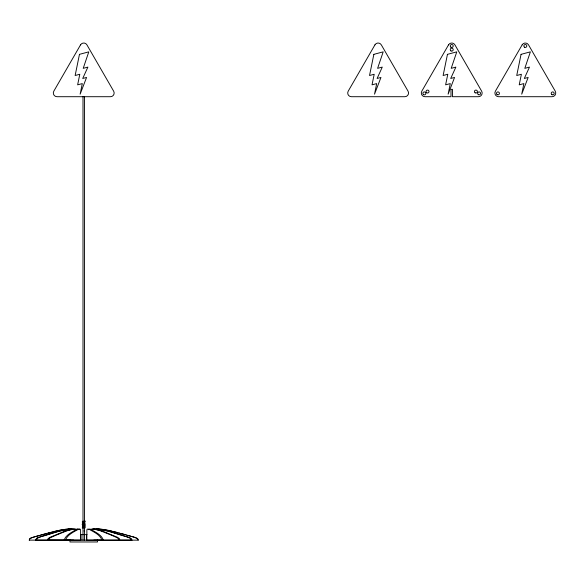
<?xml version="1.0" encoding="UTF-8"?>
<svg xmlns="http://www.w3.org/2000/svg" width="585" height="585" viewBox="0 0 585 585"><rect width="100%" height="100%" fill="white"/><g stroke="black" fill="none" stroke-linecap="round" stroke-linejoin="round"><path stroke-width="0.88" d="M78.88 529.14A36.182 12.373 -90 0 1 79.231 529.103L80.269 529.198L80.591 529.893L80.657 540.182L64.167 540.138C65.732 534.814 72.496 531.86 77.096 529.22A36.182 12.373 90 0 1 77.849 529.103L79.18 529.71M73.659 540.182L47.692 540.138L48.072 538.58L50.186 537.227L64.891 531.151L71.984 529.22A36.182 23.261 -90 0 1 73.403 529.103L75.041 529.125M70.624 540.182L35.568 540.138L36.577 538.2L41.279 536.467M70.273 540.182L29.25 540.138C29.323 537.352 33.148 537.578 35.005 536.745M83.311 526.961C80.986 527.524 86.251 527.685 84.818 526.281C83.055 525.41 81.878 526.712 84.116 526.332C85.988 526.368 84.905 524.752 83.582 525.162C80.723 526.207 88.949 524.869 82.96 524.145C81.703 525.264 86.726 524.365 84.532 523.458M83.041 522.134L82.28 521.549L83.341 521.103M84.511 522.866L84.657 523.319L83.011 523.231M84.569 524.613C78.076 525.096 86.872 522.719 83.991 524.116C79.64 522.705 84.437 524.467 85.169 522.873M88.298 529.71L89.629 529.103A36.182 12.373 90 0 1 90.382 529.22C94.982 531.86 101.739 534.814 103.311 540.138L86.821 540.182L86.88 529.893L87.202 529.198L88.247 529.103A36.182 12.373 90 0 1 89 529.22C93.6 531.86 100.357 534.814 101.922 540.138L103.311 540.138M82.288 527.962C83.172 526.807 85.878 527.889 84.006 527.802M90.448 529.71L91.143 529.154L92.949 529.103A36.182 23.261 -90 0 1 94.36 529.22L100.569 530.829L112.079 535.458L117.358 537.834L118.404 538.785L118.653 540.138L119.786 540.138L119.406 538.58L117.293 537.227L102.587 531.151L95.487 529.22A36.182 23.261 90 0 0 94.075 529.103L92.437 529.125M93.907 529.71L94.836 529.154L97.271 529.103A36.182 31.334 90 0 1 98.646 529.169M84.62 524.584L84.693 525.162L83.999 525.038M93.271 529.557L96.54 529.103A36.182 31.334 -90 0 1 98.441 529.22L108.006 531.151L127.12 537.001L130.162 538.2L131.172 540.138L131.91 540.138L131.398 538.58L128.554 537.227L108.737 531.151L99.179 529.22A36.182 31.334 -90 0 0 97.271 529.103L96.664 529.096M83.392 522.017L82.324 522.354L82.719 522.997M85.008 527.962L85.037 527.297L83.838 527.034M82.565 524.935C81.198 526.193 87.231 525.747 83.055 525.74C80.328 527.07 86.843 526.259 83.94 526.866M32.628 537.447L30.084 538.58L29.25 540.138M42.01 536.467L59.473 531.151L69.03 529.22A36.182 31.334 90 0 1 70.939 529.103L73.929 529.33M33.067 537.227L39.583 535.458M35.743 536.467L45.323 533.871M40.679 535.078L46.851 533.454M82.975 522.807L82.778 522.244L83.37 522.376M46.595 533.454L49.93 532.635M48.138 533.045L51.458 532.24M51.202 532.24L52.964 531.86M52.708 531.86L58.5 530.544M54.178 531.494L60.825 530.068M59.443 530.288L62.844 529.703M82.946 526.675L82.309 527.334L83.479 527.728M61.615 529.871L63.743 529.564M83.421 521.82C82.69 522.368 82.624 520.833 83.487 521.476M84.072 522.844L82.807 523.034L83.428 523.114M63.487 529.564L66.068 529.279M64.321 529.447L66.727 529.22A36.182 35.634 90 0 1 68.891 529.103M96.072 529.125L96.613 529.111M96.357 529.111L96.92 529.096M72.408 529.125L70.2 529.103A36.182 31.334 -90 0 0 69.33 529.14M69.337 529.096L68.635 529.103A36.182 35.634 -90 0 0 66.471 529.22M69.081 529.096L69.747 529.096M96.993 529.096L97.607 529.096M93.819 540.182L131.91 540.138M97.198 540.182L138.228 540.138L137.643 538.58L134.85 537.447M69.491 529.096L70.127 529.096M83.94 530.939L84.459 530.939M80.445 534.617L87.033 534.617M35.568 540.138L36.299 540.138L37.316 538.2L42.244 536.153L58.734 531.151L68.299 529.22A36.182 31.334 90 0 1 70.2 529.103L70.814 529.096M47.692 540.138L48.818 540.138L49.067 538.785L50.113 537.834L55.4 535.458L66.902 530.829L73.118 529.22A36.182 23.261 -90 0 1 74.529 529.103L76.335 529.154L77.03 529.71M64.167 540.138L65.549 540.138C67.121 534.814 73.878 531.86 78.478 529.22A36.182 12.373 90 0 1 79.231 529.103M138.228 540.138L137.387 538.58L135.457 537.644M97.351 529.096L97.987 529.096M69.871 529.096L70.478 529.096M97.732 529.096L98.397 529.096M98.141 529.096L98.836 529.103A36.182 35.634 90 0 1 101.008 529.22M70.558 529.096L71.399 529.125M101.666 529.279L100.752 529.22A36.182 35.634 90 0 0 98.587 529.103M101.41 529.279L102.382 529.352M102.126 529.352L103.15 529.447M102.894 529.447L103.991 529.564M83.436 527.904L82.982 527.984M103.735 529.564L104.89 529.703M104.635 529.703L105.863 529.871M105.607 529.871L106.909 530.068M106.653 530.068L109.234 530.544M107.772 530.288L111.881 531.151M110.265 530.829L117.797 532.635M113.044 531.494L119.34 533.045M119.084 533.045L125.38 534.683M120.627 533.454L126.791 535.078M126.535 535.078L128.152 535.458M127.896 535.458L130.63 536.153M129.175 535.816L133.614 537.001M131.479 536.467L134.404 537.227M134.148 537.227L135.106 537.447M72.84 529.198L73.571 529.71M86.5 534.617L86.5 540.138M84.474 96.649L84.474 540.182M83.004 96.649L83.004 540.182M80.979 534.617L80.979 540.138M77.096 529.22A36.182 12.373 -90 0 1 77.849 529.103M92.949 529.103A36.182 23.261 90 0 1 94.36 529.22M94.075 529.103A36.182 23.261 -90 0 1 95.092 529.169M96.54 529.103A36.182 31.334 90 0 1 98.441 529.22M69.571 529.169A36.182 31.334 -90 0 1 70.939 529.103M84.474 521.162L85.205 521.206L84.474 521.162M79.465 54.346L75.136 75.509L79.801 74.258L77.637 84.84L82.302 83.589L80.138 94.17L86.565 77.447L82.719 78.478L87.882 67.092L83.216 68.343L88.796 51.853L79.465 54.346M373.859 54.346L369.53 75.509L374.195 74.258L372.031 84.84L376.689 83.589L374.524 94.17L380.959 77.447L377.106 78.478L382.276 67.092L377.61 68.343L383.19 51.853L373.859 54.346M447.452 54.346L443.123 75.509L447.788 74.258L445.624 84.84L450.289 83.589L448.125 94.17L454.56 77.447L450.706 78.478L455.869 67.092L451.203 68.343L456.783 51.853L447.452 54.346M521.052 54.346L516.723 75.509L521.389 74.258L519.224 84.84L523.889 83.589L521.725 94.17L528.153 77.447L524.306 78.478L529.469 67.092L524.803 68.343L530.383 51.853L521.052 54.346M80.547 44.862L53.805 91.187A3.678 3.678 0 0 0 56.994 96.708L110.485 96.708A3.678 3.678 0 0 0 113.665 91.187L86.924 44.862A3.678 3.678 0 0 0 80.547 44.862M374.941 44.862L348.199 91.187A3.678 3.678 0 0 0 351.388 96.708L404.871 96.708A3.678 3.678 0 0 0 408.059 91.187L381.318 44.862A3.678 3.678 0 0 0 374.941 44.862M448.541 44.862L421.8 91.187A3.678 3.678 0 0 0 424.981 96.708L450.991 96.708L450.991 89.344L452.461 89.344L452.461 96.708L478.471 96.708A3.678 3.678 0 0 0 481.66 91.187L454.918 44.862A3.678 3.678 0 0 0 448.541 44.862M522.142 44.862L495.393 91.187A3.678 3.678 0 0 0 498.581 96.708L552.072 96.708A3.678 3.678 0 0 0 555.26 91.187L528.511 44.862A3.678 3.678 0 0 0 522.142 44.862M97.512 540.138L69.966 540.138L69.966 541.973L97.512 541.973L97.512 540.138M475.13 92.796A1.47 1.47 0 0 0 477.397 91.626A1.47 1.47 0 0 0 475.247 90.251A1.47 1.47 0 0 0 475.13 92.796M426.728 92.788A1.47 1.47 0 0 0 429.002 91.64A1.47 1.47 0 0 0 426.867 90.244A1.47 1.47 0 0 0 426.728 92.788M450.991 50.924A1.47 1.47 0 0 0 453.199 49.652A1.47 1.47 0 0 0 450.991 48.372A1.47 1.47 0 0 0 450.991 50.924M478.318 94.631A1.47 1.47 0 0 0 480.577 93.461A1.47 1.47 0 0 0 478.435 92.086A1.47 1.47 0 0 0 478.318 94.631M423.54 94.624A1.47 1.47 0 0 0 425.814 93.476A1.47 1.47 0 0 0 423.679 92.079A1.47 1.47 0 0 0 423.54 94.624M450.881 47.173A1.47 1.47 0 0 0 453.192 46.098A1.47 1.47 0 0 0 451.108 44.635A1.47 1.47 0 0 0 450.881 47.173M551.911 94.631A1.47 1.47 0 0 0 554.178 93.461A1.47 1.47 0 0 0 552.028 92.086A1.47 1.47 0 0 0 551.911 94.631M497.14 94.624A1.47 1.47 0 0 0 499.414 93.476A1.47 1.47 0 0 0 497.279 92.079A1.47 1.47 0 0 0 497.14 94.624M524.482 47.173A1.47 1.47 0 0 0 526.792 46.098A1.47 1.47 0 0 0 524.708 44.635A1.47 1.47 0 0 0 524.482 47.173"/></g></svg>
